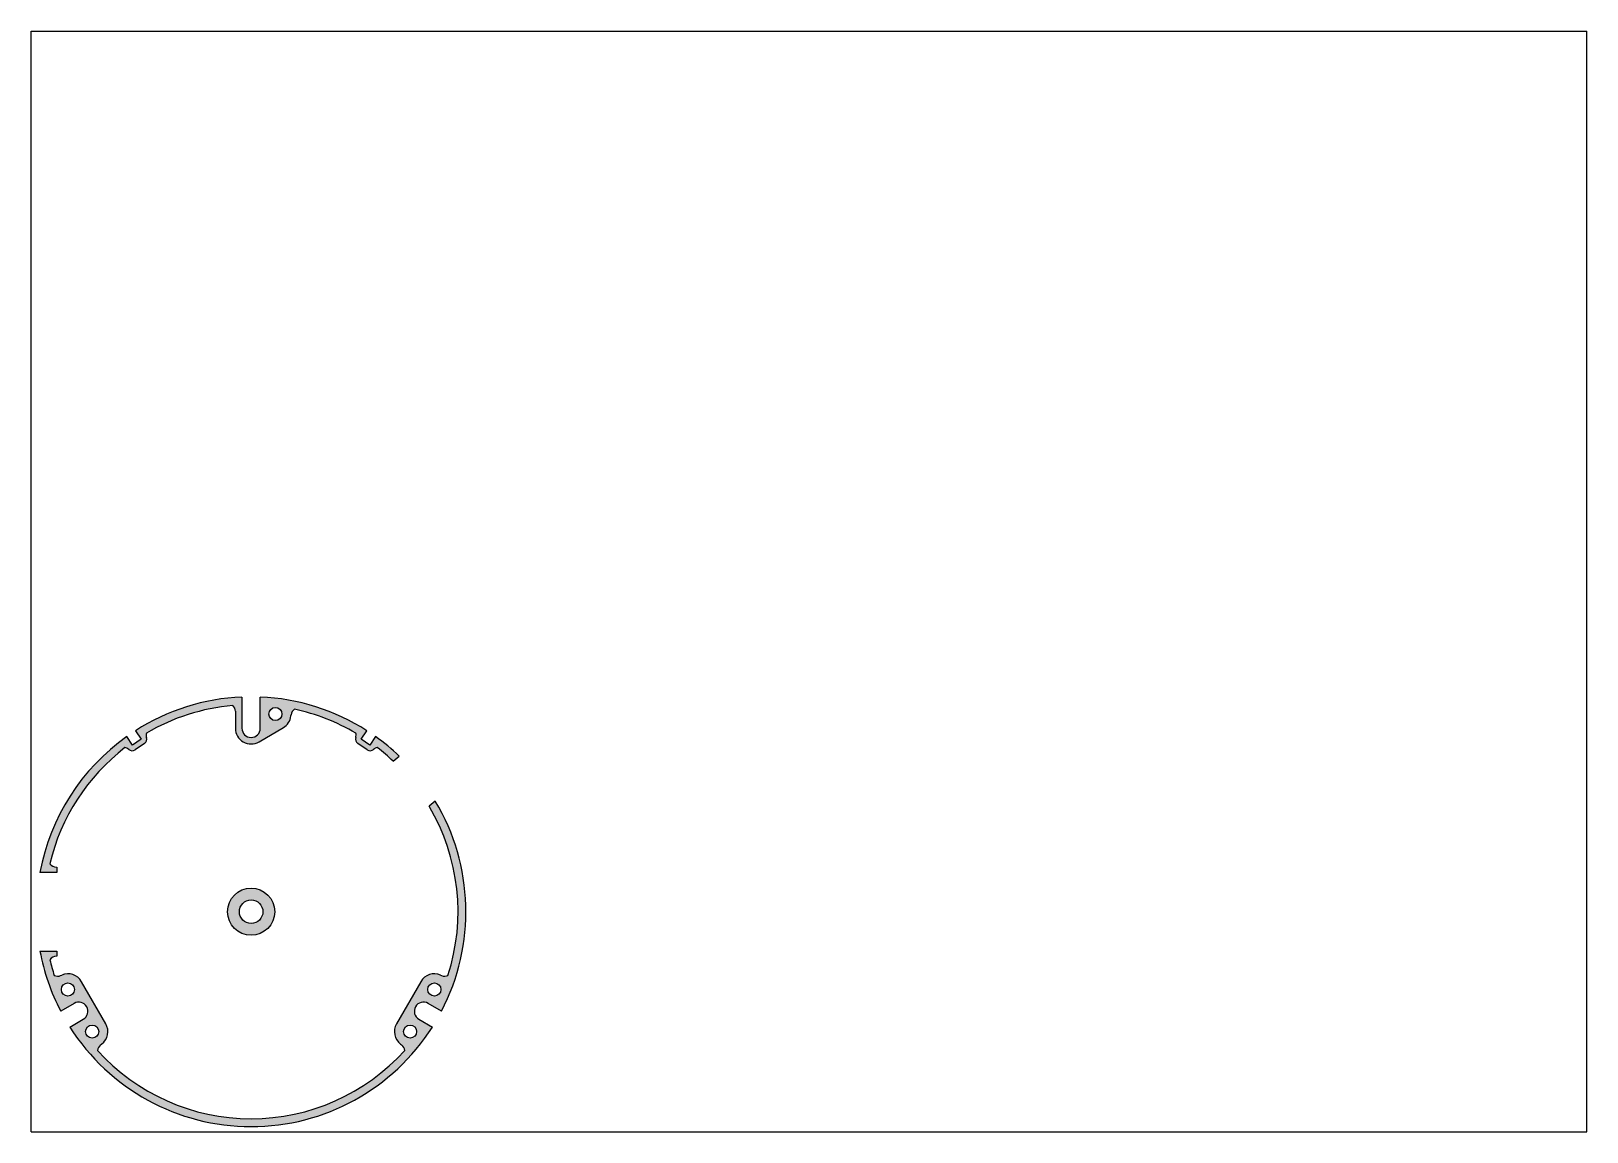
# Model space of a CAD drawing. Header units: millimetres. Extents: x 0 to 297, y 0 to 210.
import ezdxf

# ---------------------------------------------------------------- set-up
doc = ezdxf.new("R2010")
doc.units = ezdxf.units.MM
doc.header["$LTSCALE"] = 16.335
doc.layers.get('0').update_dxf_attribs({"linetype": 'CONTINUOUS'})

msp = doc.modelspace()

# ---------------------------------------------------------------- hatches: boundary and pattern name
at = {"linetype": 'CONTINUOUS'}
h = msp.add_hatch(color=2, dxfattribs=at)
edge = h.paths.add_edge_path()
edge.add_arc((42, 42), 39.5, 59.573188356, 77.9304679211)
edge.add_arc((51.1262671304, 79.402690388), 1.5, 125.3040583535, 173)
edge.add_line((49.6086735043, 79.3511457322), (49.637447903, 79.5854944031))
edge.add_arc((46.6310350494, 79.7167537624), 3, 300.3976219664, 353)
edge.add_line((43.5179938964, 74.4123959865), (48.1490289458, 77.1291497489))
edge.add_arc((42, 77), 3, 180, 300.3976219664)
edge.add_line((39, 80.2361085886), (39, 77))
edge.add_arc((37.5, 80.2361085886), 1.5, 0, 47.6959416465)
edge.add_arc((42, 42), 39.5, 95.0695320789, 120.426811644)
edge.add_arc((23.461851798, 75.7429557277), 1.5, 167.8004020764, 198.7062168343)
edge.add_arc((21.0939130872, 74.9411663151), 1, 304, 18.7062168343)
edge.add_line((21.6531059907, 74.1121287426), (19.8482333455, 72.8947267716))
edge.add_arc((19.289040442, 73.7237643441), 1, 229.2937831657, 304)
edge.add_arc((17.6585887901, 71.8286054034), 1.5, 49.2937831657, 80.1995979236)
edge.add_arc((42, 42), 39.5, 127.573188356, 166.5880695745)
edge.add_arc((4.82137711, 52), 1.5, 213.9616600069, 270)
edge.add_line((4.82137711, 50.5), (4.9135573376, 50.5))
edge.add_line((4.9135573376, 50.5), (4.9135573376, 49.5))
edge.add_line((4.9135573376, 49.5), (1.6918122461, 49.5))
edge.add_arc((42, 42), 41, 125.3975966282, 169.4597140348)
edge.add_line((19.3624391921, 73.7732724262), (18.2508738253, 75.4212358529))
edge.add_line((21.0205143372, 74.8916582331), (19.3624391921, 73.7732724262))
edge.add_line((19.9089489704, 76.5396216599), (21.0205143372, 74.8916582331))
edge.add_arc((42, 42), 41, 92.4462947381, 122.6024033718)
edge.add_line((40.25, 82.9626354133), (40.25, 77))
edge.add_arc((42, 77), 1.75, 180, 360)
edge.add_line((43.75, 77), (43.75, 82.9626354133))
edge.add_arc((42, 42), 41, 57.3975966282, 87.5537052619)
edge.add_line((62.9794856628, 74.8916582331), (64.0910510296, 76.5396216599))
edge.add_line((64.6375608079, 73.7732724262), (62.9794856628, 74.8916582331))
edge.add_line((65.7491261747, 75.4212358529), (64.6375608079, 73.7732724262))
edge.add_arc((42, 42), 41, 46.375863376, 54.6024033718)
edge.add_line((69.1304141758, 70.7087203938), (70.2869065398, 71.6791327098))
edge.add_arc((42, 42), 39.5, 46.6190475552, 52.426811644)
edge.add_arc((66.3414112099, 71.8286054034), 1.5, 99.8004020764, 130.7062168343)
edge.add_arc((64.710959558, 73.7237643441), 1, 236, 310.7062168343)
edge.add_line((64.1517666545, 72.8947267716), (62.3468940093, 74.1121287426))
edge.add_arc((62.9060869128, 74.9411663151), 1, 161.2937831657, 236)
edge.add_arc((60.538148202, 75.7429557277), 1.5, 341.2937831657, 12.1995979236)
edge.add_arc((46.6310350494, 79.7167537624), 1.25, 90, 270)
edge.add_arc((46.6310350494, 79.7167537624), 1.25, 270, 90)
edge = h.paths.add_edge_path()
edge.add_arc((42, 42), 39.5, 342.0695320789, 30.6065237516)
edge.add_line((77.161122136, 63.0878042986), (75.9970204288, 62.1110069854))
edge.add_arc((42, 42), 41, 332.4462947381, 30.9531287376)
edge.add_line((78.3496828738, 23.03422675), (75.7839653438, 24.5155444566))
edge.add_arc((74.9089653438, 23), 1.75, 60, 240)
edge.add_line((74.0339653438, 21.4844555434), (76.5996828738, 20.0031378367))
edge.add_arc((42, 42), 41, 212.4462947381, 327.5537052619)
edge.add_line((7.4003171262, 20.0031378367), (9.9660346562, 21.4844555434))
edge.add_arc((9.0910346562, 23), 1.75, 300, 120)
edge.add_line((8.2160346562, 24.5155444566), (5.6503171262, 23.03422675))
edge.add_arc((42, 42), 41, 190.5402859652, 207.5537052619)
edge.add_line((1.6918122461, 34.5), (4.9135573376, 34.5))
edge.add_line((4.9135573376, 34.5), (4.9135573376, 33.5))
edge.add_line((4.9135573376, 33.5), (4.82137711, 33.5))
edge.add_arc((4.82137711, 32), 1.5, 90, 146.0383399931)
edge.add_arc((42, 42), 39.5, 193.4119304255, 197.9304679211)
edge.add_arc((5.0451863888, 31.2022339827), 1.5, 245.3040583535, 293)
edge.add_line((5.6312830816, 29.8214767025), (5.8486221833, 29.9137316778))
edge.add_arc((7.0208155688, 27.1522171174), 3, 30, 113)
edge.add_line((14.2499268296, 20.6310291202), (9.6188917802, 28.6522171174))
edge.add_arc((11.6518506182, 19.1310291202), 3, 307, 30)
edge.add_line((13.2687309846, 16.5930288944), (13.4572956877, 16.7351225901))
edge.add_arc((14.1714535193, 15.3950756293), 1.5, 127, 174.6959416465)
edge.add_arc((42, 42), 39.5, 222.0695320789, 317.9304679211)
edge.add_arc((69.8285464807, 15.3950756293), 1.5, 5.3040583535, 53)
edge.add_line((70.5427043123, 16.7351225901), (70.7312690154, 16.5930288944))
edge.add_arc((72.3481493818, 19.1310291202), 3, 150, 233)
edge.add_line((74.3811082198, 28.6522171174), (69.7500731704, 20.6310291202))
edge.add_arc((76.9791844312, 27.1522171174), 3, 67, 150)
edge.add_line((78.1513778167, 29.9137316778), (78.3687169184, 29.8214767025))
edge.add_arc((78.9548136112, 31.2022339827), 1.5, 247, 294.6959416465)
edge.add_arc((11.6518506182, 19.1310291202), 1.25, 90, 270)
edge.add_arc((11.6518506182, 19.1310291202), 1.25, 270, 90)
edge.add_arc((72.3481493818, 19.1310291202), 1.25, 90, 270)
edge.add_arc((72.3481493818, 19.1310291202), 1.25, 270, 90)
edge.add_arc((76.9791844312, 27.1522171174), 1.25, 90, 270)
edge.add_arc((76.9791844312, 27.1522171174), 1.25, 270, 90)
edge.add_arc((7.0208155688, 27.1522171174), 1.25, 90, 270)
edge.add_arc((7.0208155688, 27.1522171174), 1.25, 270, 90)
edge = h.paths.add_edge_path()
edge.add_arc((42, 42), 4.5, 180, 360)
edge.add_arc((42, 42), 4.5, 0, 180)
edge.add_arc((42, 42), 2.25, 180, 360)
edge.add_arc((42, 42), 2.25, 0, 180)

# ---------------------------------------------------------------- linework, layer by layer
at = {"color": 7, "linetype": 'CONTINUOUS'}
for p, q in [((0, 0), (0, 210)), ((0, 210), (297, 210)), ((297, 0), (297, 210)), ((39, 80.2361085886), (39, 77)), ((40.25, 82.9626354133), (40.25, 77)), ((43.75, 77), (43.75, 82.9626354133)), ((49.6086735043, 79.3511457322), (49.637447903, 79.5854944031)), ((19.3624391921, 73.7732724262), (18.2508738253, 75.4212358529)), ((21.0205143372, 74.8916582331), (19.3624391921, 73.7732724262)), ((19.9089489704, 76.5396216599), (21.0205143372, 74.8916582331)), ((43.5179938964, 74.4123959865), (48.1490289458, 77.1291497489)), ((62.9794856628, 74.8916582331), (64.0910510296, 76.5396216599)), ((64.6375608079, 73.7732724262), (62.9794856628, 74.8916582331)), ((65.7491261747, 75.4212358529), (64.6375608079, 73.7732724262)), ((21.6531059907, 74.1121287426), (19.8482333455, 72.8947267716)), ((64.1517666545, 72.8947267716), (62.3468940093, 74.1121287426)), ((69.1304141758, 70.7087203938), (70.2869065398, 71.6791327098)), ((77.161122136, 63.0878042986), (75.9970204288, 62.1110069854)), ((4.82137711, 50.5), (4.9135573376, 50.5)), ((4.9135573376, 50.5), (4.9135573376, 49.5)), ((4.9135573376, 49.5), (1.6918122461, 49.5)), ((1.6918122461, 34.5), (4.9135573376, 34.5)), ((4.9135573376, 33.5), (4.82137711, 33.5)), ((4.9135573376, 34.5), (4.9135573376, 33.5)), ((5.6312830816, 29.8214767025), (5.8486221833, 29.9137316778)), ((78.1513778167, 29.9137316778), (78.3687169184, 29.8214767025)), ((14.2499268296, 20.6310291202), (9.6188917802, 28.6522171174)), ((74.3811082198, 28.6522171174), (69.7500731704, 20.6310291202)), ((8.2160346562, 24.5155444566), (5.6503171262, 23.03422675)), ((78.3496828738, 23.03422675), (75.7839653438, 24.5155444566)), ((7.4003171262, 20.0031378367), (9.9660346562, 21.4844555434)), ((74.0339653438, 21.4844555434), (76.5996828738, 20.0031378367)), ((13.2687309846, 16.5930288944), (13.4572956877, 16.7351225901)), ((70.5427043123, 16.7351225901), (70.7312690154, 16.5930288944)), ((0, 0), (297, 0))]:
    msp.add_line(p, q, dxfattribs=at)
for centre, radius in [((46.6310350494, 79.7167537624), 1.25), ((42, 42), 4.5), ((42, 42), 2.25), ((7.0208155688, 27.1522171174), 1.25), ((76.9791844312, 27.1522171174), 1.25), ((11.6518506182, 19.1310291202), 1.25), ((72.3481493818, 19.1310291202), 1.25)]:
    msp.add_circle(centre, radius, dxfattribs=at)
for centre, radius, start, end in [((42, 42), 41, 92.4462947381, 122.6024033718), ((42, 42), 39.5, 95.0695320789, 120.426811644), ((37.5, 80.2361085886), 1.5, 0, 47.6959416465), ((42, 42), 41, 57.3975966282, 87.5537052619), ((51.1262671304, 79.402690388), 1.5, 125.3040583535, 173), ((42, 42), 39.5, 59.573188356, 77.9304679211), ((46.6310350494, 79.7167537624), 3, 300.3976219664, 353), ((42, 42), 41, 125.3975966282, 169.4597140348), ((21.0939130872, 74.9411663151), 1, 304, 18.7062168343), ((23.461851798, 75.7429557277), 1.5, 167.8004020764, 198.7062168343), ((42, 77), 3, 180, 300.3976219664), ((42, 77), 1.75, 180, 360), ((62.9060869128, 74.9411663151), 1, 161.2937831657, 236), ((60.538148202, 75.7429557277), 1.5, 341.2937831657, 12.1995979236), ((42, 42), 41, 46.375863376, 54.6024033718), ((42, 42), 39.5, 127.573188356, 166.5880695745), ((17.6585887901, 71.8286054034), 1.5, 49.2937831657, 80.1995979236), ((19.289040442, 73.7237643441), 1, 229.2937831657, 304), ((64.710959558, 73.7237643441), 1, 236, 310.7062168343), ((66.3414112099, 71.8286054034), 1.5, 99.8004020764, 130.7062168343), ((42, 42), 39.5, 46.6190475552, 52.426811644), ((42, 42), 41, 332.4462947381, 30.9531287376), ((42, 42), 39.5, 342.0695320789, 30.6065237516), ((4.82137711, 52), 1.5, 213.9616600069, 270), ((42, 42), 41, 190.5402859652, 207.5537052619), ((4.82137711, 32), 1.5, 90, 146.0383399931), ((42, 42), 39.5, 193.4119304255, 197.9304679211), ((5.0451863888, 31.2022339827), 1.5, 245.3040583535, 293), ((7.0208155688, 27.1522171174), 3, 30, 113), ((76.9791844312, 27.1522171174), 3, 67, 150), ((78.9548136112, 31.2022339827), 1.5, 247, 294.6959416465), ((9.0910346562, 23), 1.75, 300, 120), ((74.9089653438, 23), 1.75, 60, 240), ((42, 42), 41, 212.4462947381, 327.5537052619), ((11.6518506182, 19.1310291202), 3, 307, 30), ((72.3481493818, 19.1310291202), 3, 150, 233), ((14.1714535193, 15.3950756293), 1.5, 127, 174.6959416465), ((42, 42), 39.5, 222.0695320789, 317.9304679211), ((69.8285464807, 15.3950756293), 1.5, 5.3040583535, 53)]:
    msp.add_arc(centre, radius, start, end, dxfattribs=at)

doc.saveas('drawing.dxf')
